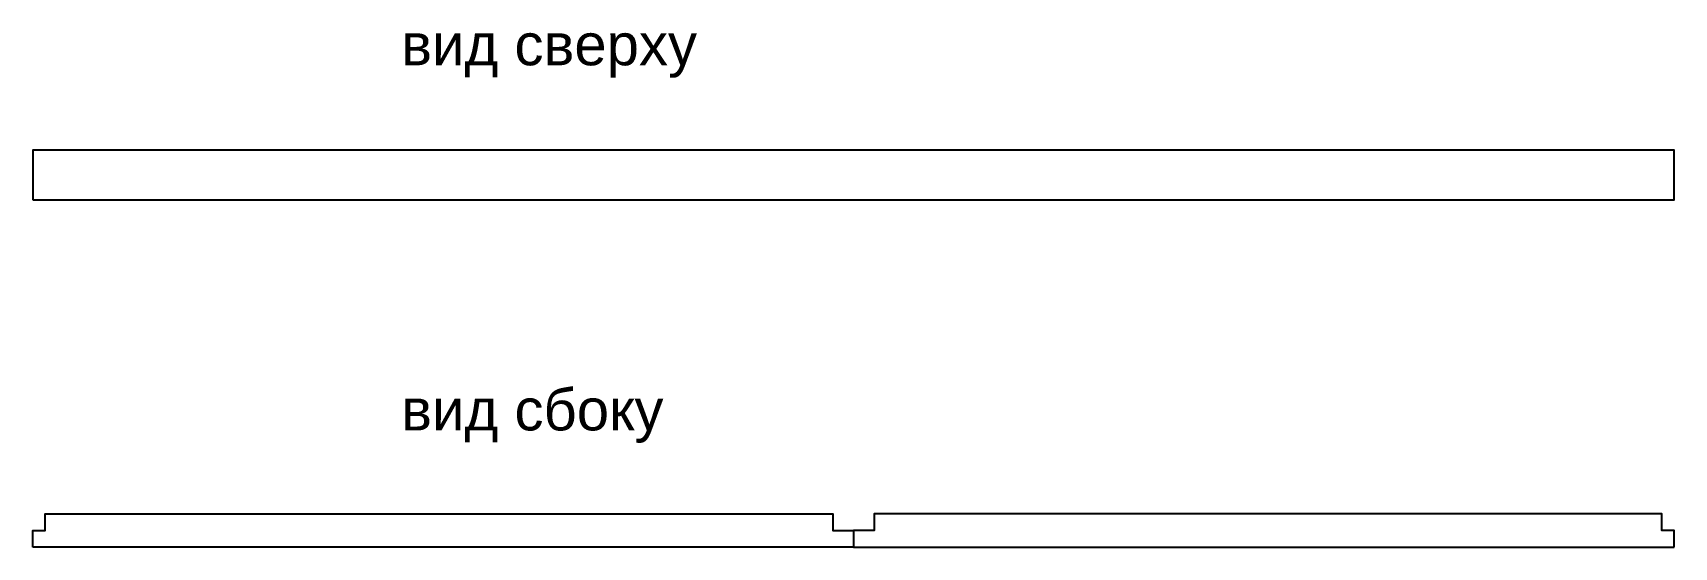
# Model space of a CAD drawing. Header units: inches. Extents: x 319 to 2293, y 408 to 1027.
import ezdxf

# ---------------------------------------------------------------- set-up
doc = ezdxf.new("R2010")
doc.units = ezdxf.units.IN
doc.header["$MEASUREMENT"] = 0
doc.layers.add('контур', color=30, linetype='Continuous')
doc.styles.get("Standard").update_dxf_attribs({"font": 'arial.ttf'})

msp = doc.modelspace()

# ---------------------------------------------------------------- linework, layer by layer
at = {"color": 4}
for points in [[(319.1, 408.1), (319.1, 418.1), (319.1, 428.1), (334.1, 428.1), (334.1, 448.1), (1281.1, 448.1), (1281.1, 428.1), (1306.1, 428.1), (1306.1, 408.1), (319.1, 408.1)], [(2293.1, 408.1), (2293.1, 418.1), (2293.1, 428.1), (2278.1, 428.1), (2278.1, 448.1), (1331.1, 448.1), (1331.1, 428.1), (1306.1, 428.1), (1306.1, 408.1), (2293.1, 408.1)]]:
    msp.add_lwpolyline(points, close=True, dxfattribs=at)
at = {"layer": 'контур', "color": 4}
msp.add_lwpolyline([(319.1, 825.9), (2293.1, 825.9), (2293.1, 885.9), (319.1, 885.9)], close=True, dxfattribs=at)

# ---------------------------------------------------------------- texts
at = {"char_height": 50, "attachment_point": 1}
for s, insert in [('вид сверху', (762.1, 1038)), ('вид сбоку', (762.1, 598.6))]:
    msp.add_mtext_dynamic_manual_height_columns(s, width=1252.614, gutter_width=1, heights=[0], dxfattribs=dict(at, insert=insert))

doc.saveas('drawing.dxf')
